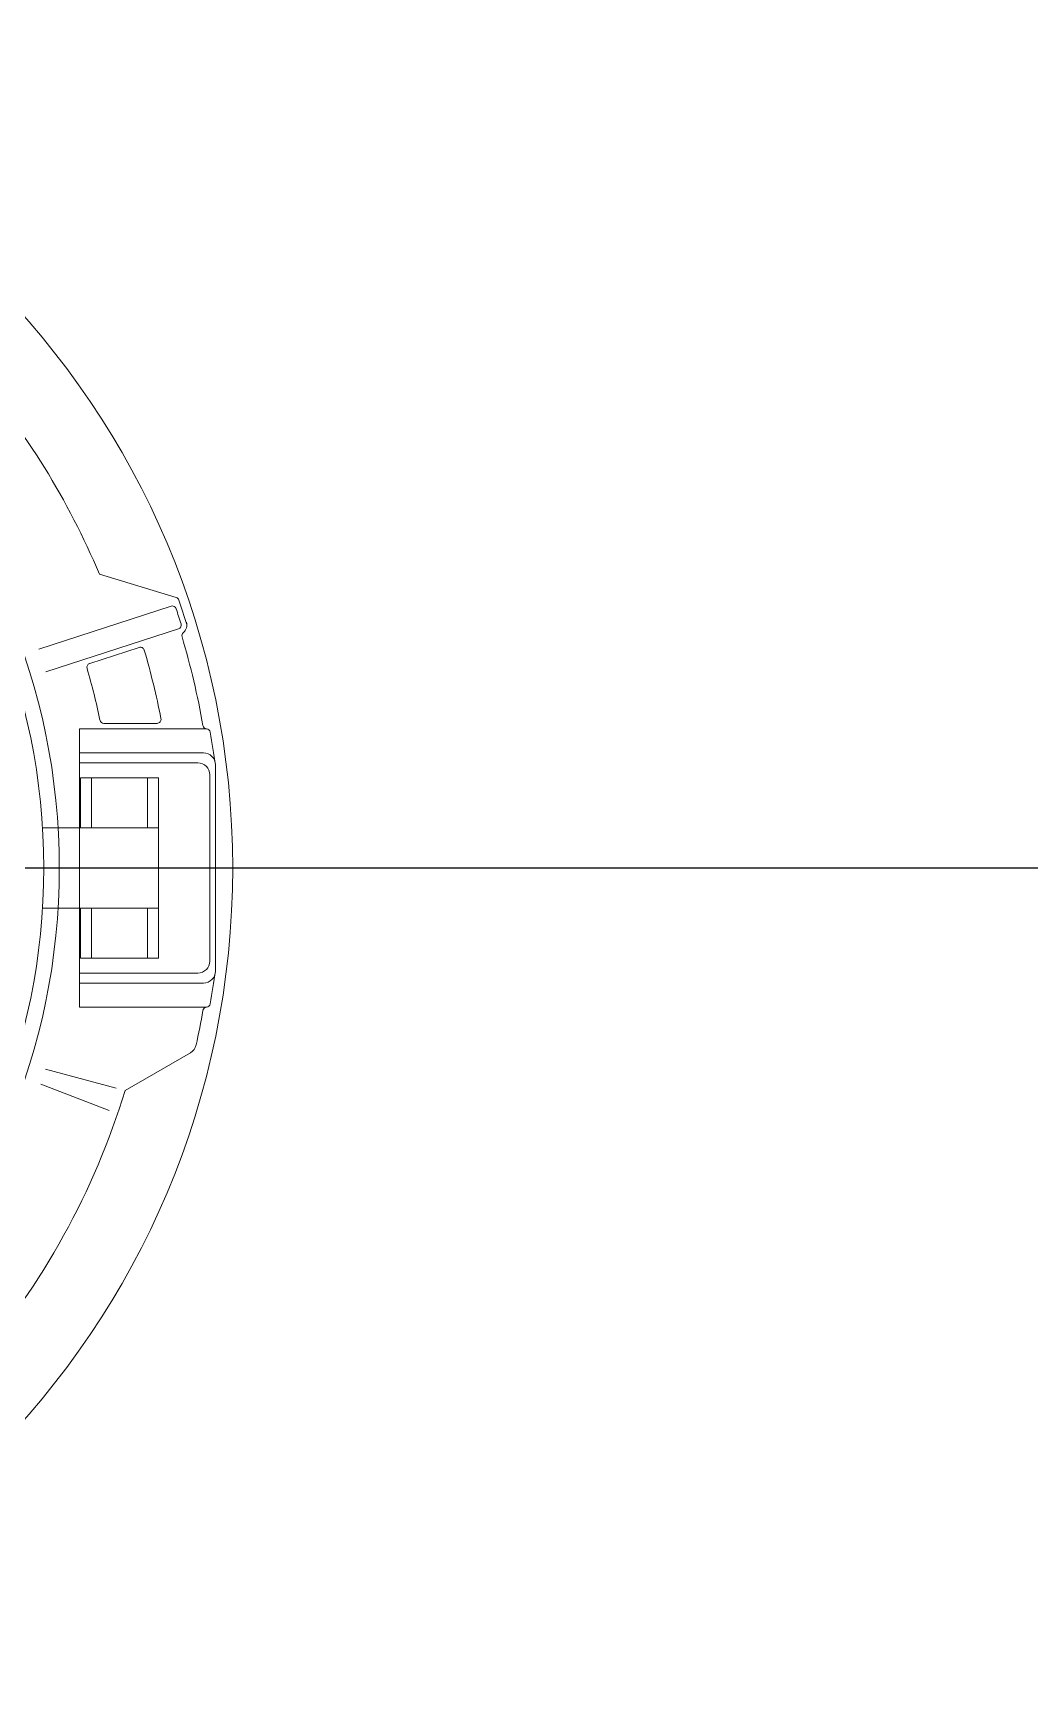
# Model space of a CAD drawing. Header units: millimetres. Extents: x -27423 to 48863, y 100 to 694.
# Drawn here: x 1349.93 to 1354.4, y 496.67 to 504.15 of the extents above; entities that cross this region are included whole.
import ezdxf

# ---------------------------------------------------------------- set-up
doc = ezdxf.new("R2010")
doc.units = ezdxf.units.MM
doc.linetypes.add('SGC_DASHDOT', pattern=[1, 0.5, -0.25, 0, -0.25])
doc.layers.add('SGC-Conexoes (Linhas Externas)', color=6, linetype='Continuous', lineweight=9)
doc.layers.add('SGC-EIXOS', color=9, linetype='SGC_DASHDOT', lineweight=9)

# ---------------------------------------------------------------- blocks, each defined once
blk = doc.blocks.new('BB-1-LC01-N0-D0-S0', base_point=(-177731.04, -35526.77))
at = {"layer": 'SGC-Conexoes (Linhas Externas)'}
for p, q in [((-177339.46, -35390.7), (-177378.11, -35378.89)), ((-177342.04, -35395), (-177408.58, -35416.62)), ((-177338.3, -35406.49), (-177404.95, -35428.14)), ((-177382.98, -35423.84), (-177358.07, -35415.75)), ((-177375.81, -35453.99), (-177349.09, -35453.99)), ((-177388.09, -35456.78), (-177324.22, -35456.78)), ((-177388.09, -35596.75), (-177388.09, -35456.78)), ((-177388.09, -35468.86), (-177325.75, -35468.86)), ((-177388.09, -35473.9), (-177328.54, -35473.9)), ((-177387.57, -35481.45), (-177387.57, -35506.63)), ((-177387.57, -35481.45), (-177348.29, -35481.45)), ((-177381.98, -35481.45), (-177381.98, -35506.63)), ((-177353.88, -35481.45), (-177353.88, -35506.63)), ((-177348.29, -35481.45), (-177348.29, -35526.77)), ((-177322.49, -35479.94), (-177322.49, -35526.77)), ((-177319.7, -35474.91), (-177319.7, -35526.77)), ((-177406.9, -35506.63), (-177348.29, -35506.63)), ((-177348.29, -35572.08), (-177348.29, -35526.77)), ((-177322.49, -35573.59), (-177322.49, -35526.77)), ((-177319.7, -35578.63), (-177319.7, -35526.77)), ((-177406.9, -35546.91), (-177348.29, -35546.91)), ((-177387.57, -35572.08), (-177387.57, -35546.91)), ((-177381.98, -35572.08), (-177381.98, -35546.91)), ((-177353.88, -35572.08), (-177353.88, -35546.91)), ((-177387.57, -35572.08), (-177348.29, -35572.08)), ((-177388.09, -35579.63), (-177328.54, -35579.63)), ((-177388.09, -35584.67), (-177325.75, -35584.67)), ((-177388.09, -35596.75), (-177324.22, -35596.75)), ((-177365.11, -35638.69), (-177332.32, -35619.76)), ((-177405.18, -35628.07), (-177369.58, -35637.51)), ((-177407.57, -35635.51), (-177373.25, -35648.8))]:
    blk.add_line(p, q, dxfattribs=at)
for radius in [420, 332.79, 325]:
    blk.add_circle((-177731.04, -35526.77), radius, dxfattribs=at)
for centre, radius, start, end in [((-177731.04, -35526.77), 382.66, 22.73372, 40.81703), ((-177341.41, -35396.91), 2.01, 18.5657, 108), ((-177728.16, -35526.81), 409.99, 18, 18.5657), ((-177340.05, -35392.63), 2.01, 19.06363, 73), ((-177730.75, -35527.64), 415.39, 17.28009, 19.06363), ((-177338.92, -35404.57), 2.01, 288, 17.4343), ((-177728.16, -35526.81), 409.99, 17.4343, 18), ((-177338.92, -35404.57), 4.8, 309.7794, 17.4343), ((-177334.56, -35409.81), 2.01, 129.7794, 196.43548), ((-177731.04, -35526.77), 411.35, 10.02917, 16.43548), ((-177357.45, -35417.66), 2.01, 16.27999, 108), ((-177731.04, -35526.77), 391.21, 11.07908, 16.27999), ((-177382.36, -35425.76), 2.01, 108, 196.15589), ((-177731.04, -35526.77), 361, 11.8894, 16.15589), ((-177375.81, -35451.98), 2.01, 191.8894, 270), ((-177349.09, -35451.98), 2.01, 270, 11.07908), ((-177323.99, -35454.78), 2.01, 190.02917, 265.3466), ((-177324.32, -35458.79), 2.01, 10.22747, 85.3466), ((-177728.47, -35531.71), 412.69, 7.91181, 10.22747), ((-177325.75, -35474.91), 6.04, 0, 90), ((-177328.54, -35479.94), 6.04, 0, 90), ((-177328.54, -35573.59), 6.04, 270, 0), ((-177325.75, -35578.63), 6.04, 270, 0), ((-177728.47, -35521.82), 412.69, 349.77253, 352.08819), ((-177731.04, -35526.77), 411.35, 347.49453, 349.97083), ((-177323.99, -35598.75), 2.01, 94.6534, 169.97083), ((-177324.32, -35594.74), 2.01, 274.6534, 349.77253), ((-177335.34, -35614.53), 6.04, 300, 347.49453), ((-177731.04, -35526.77), 382.66, 319.18297, 342.99274)]:
    blk.add_arc(centre, radius, start, end, dxfattribs=at)
at = {"layer": 'SGC-EIXOS'}
blk.add_line((-177311.04, -35526.77), (-178151.04, -35526.77), dxfattribs=at)

msp = doc.modelspace()

# ---------------------------------------------------------------- linework, layer by layer
at = {"color": 1}
msp.add_line((1197.2611, 500.4133), (1404.5003, 500.4133), dxfattribs=at)

# ---------------------------------------------------------------- block references
at = {"layer": 'SGC-Conexoes (Linhas Externas)', "xscale": 0.008906250000000001, "yscale": 0.008906250000000001, "zscale": 0.008906250000000001}
msp.add_blockref('BB-1-LC01-N0-D0-S0', (1347.0869, 500.4133), dxfattribs=at)

doc.saveas('drawing.dxf')
